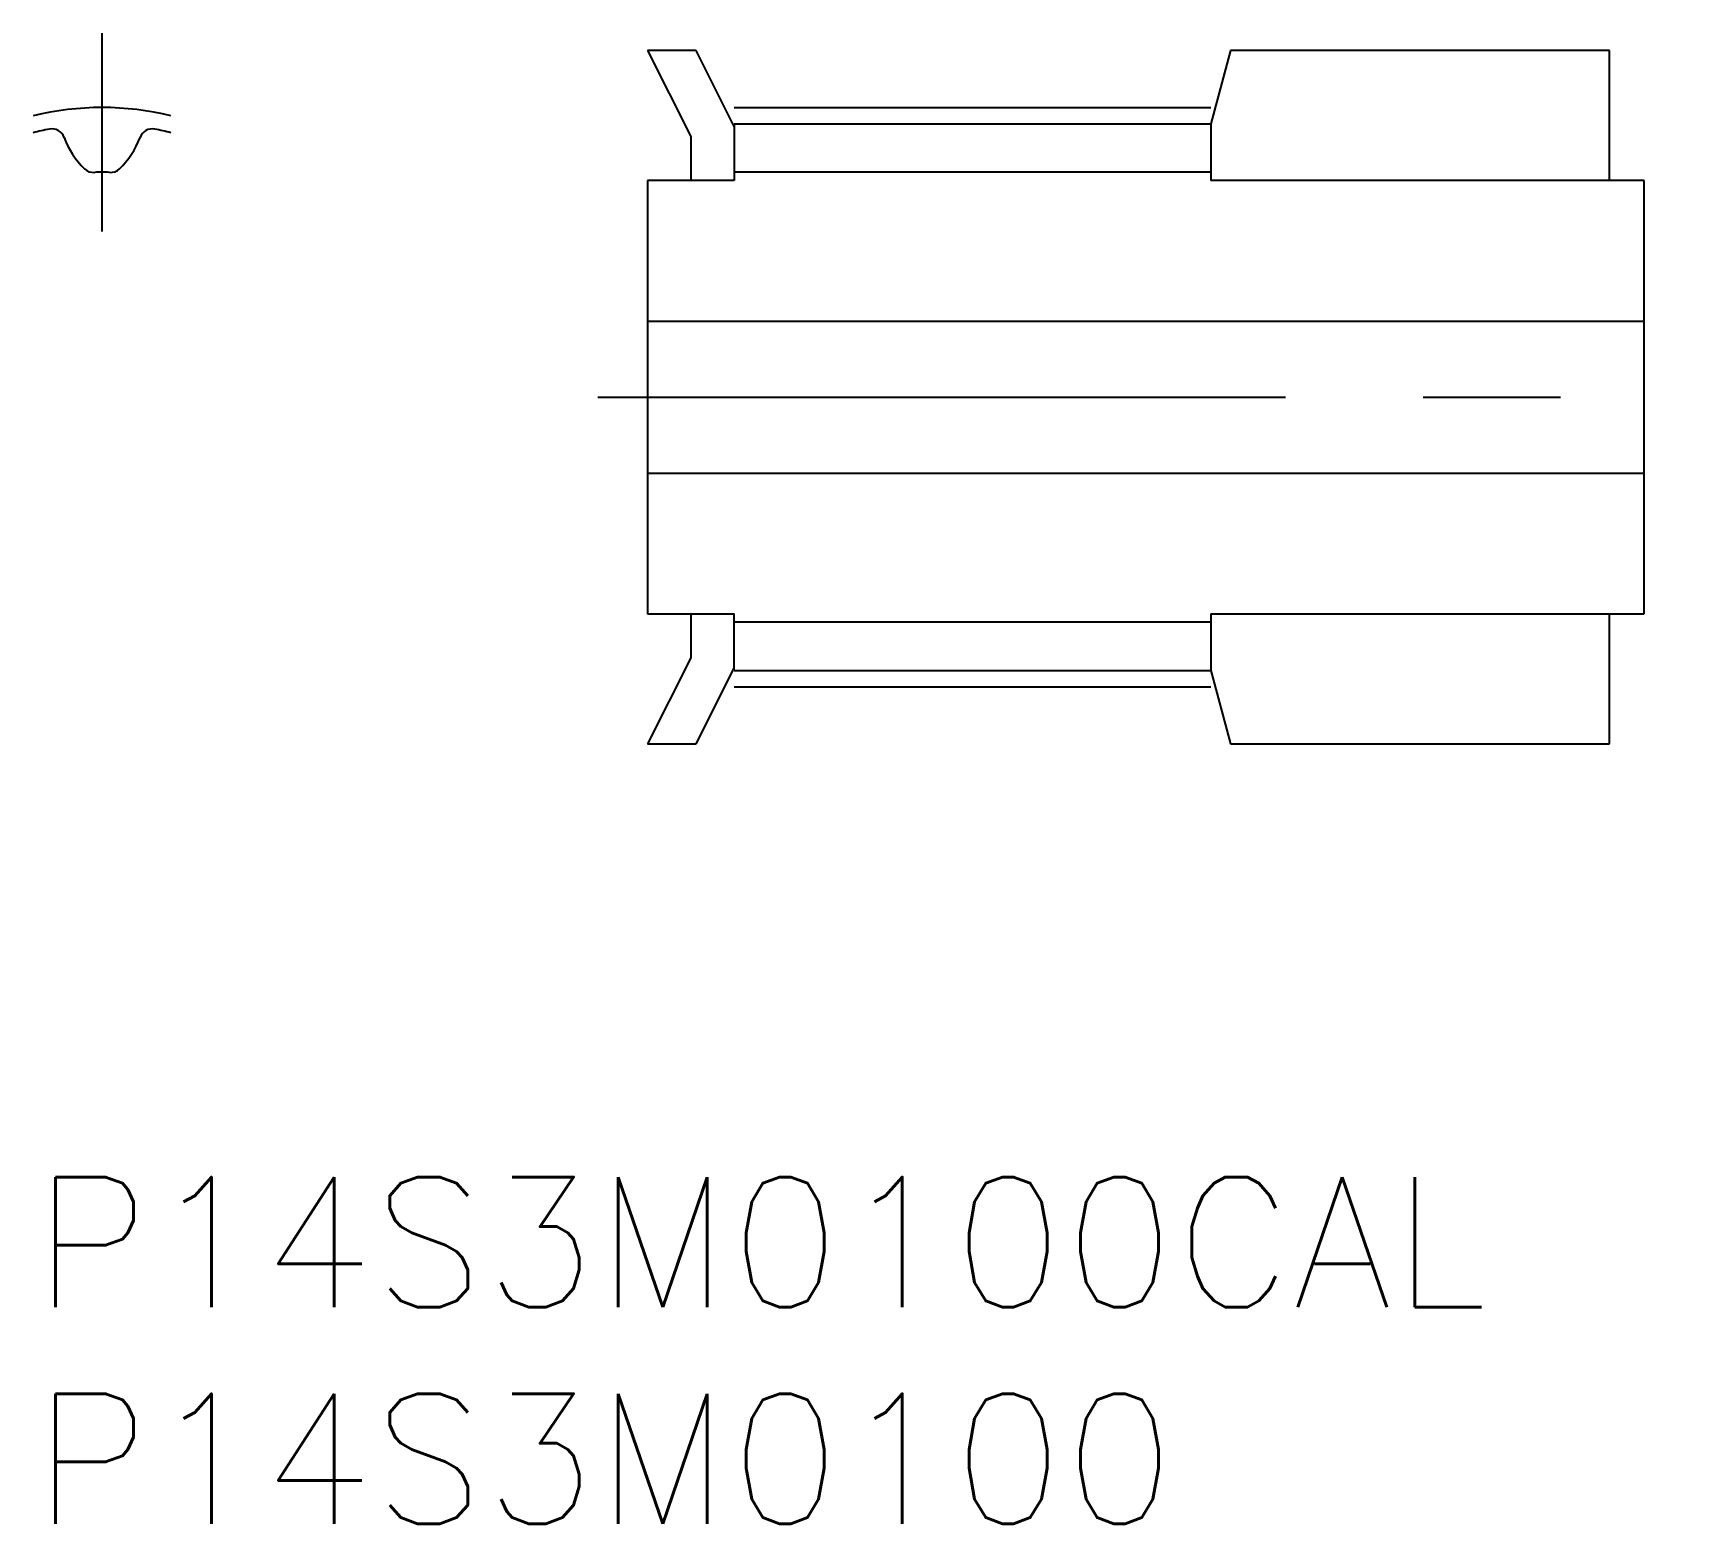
# Model space of a CAD drawing. Extents: x 0 to 38.3, y -8 to 26.4.
import ezdxf

# ---------------------------------------------------------------- set-up
doc = ezdxf.new("R2010")
doc.units = 0
doc.header["$LTSCALE"] = 0.5
doc.linetypes.add('CENTER', pattern=[50.8, 31.75, -6.35, 6.35, -6.35])
for name, color, linetype in [('MSM_CENTER', 1, 'CENTER'), ('MSM_CONTINUOUS', 7, 'CONTINUOUS'), ('MSM_PART_NUMBER', 7, 'CONTINUOUS')]:
    doc.layers.add(name, color=color, linetype=linetype)
doc.styles.get("Standard").update_dxf_attribs({"font": 'txt.shx', "height": 1, "bigfont": 'bigfont.shx'})

# ---------------------------------------------------------------- blocks, each defined once
blk = doc.blocks.new('*U22')
at = {"layer": 'MSM_PART_NUMBER'}
blk.add_text('P14S3M0100CAL', height=3, dxfattribs=at).set_placement((0, -3))
blk = doc.blocks.new('*U23')
at = {"layer": 'MSM_PART_NUMBER'}
blk.add_text('P14S3M0100', height=3, dxfattribs=at).set_placement((0, -8))

msp = doc.modelspace()

# ---------------------------------------------------------------- linework, layer by layer
at = {"layer": 'MSM_CENTER'}
for p, q in [((1.589, 21.827), (1.589, 26.4)), ((16.179, 24.685), (27.179, 24.685)), ((13.03, 18), (38.328, 18)), ((16.179, 11.315), (27.179, 11.315))]:
    msp.add_line(p, q, dxfattribs=at)
msp.add_arc((1.589, 18), 6.685, 76.2458, 103.7542, dxfattribs=at)
at = {"layer": 'MSM_CONTINUOUS'}
for p, q in [((15.298, 26), (14.179, 26)), ((14.179, 26), (15.179, 24.013)), ((16.179, 24.25), (15.298, 26)), ((27.633, 26), (27.179, 24.305)), ((36.379, 26), (27.633, 26)), ((36.379, 23), (36.379, 26)), ((16.179, 24.305), (16.179, 23)), ((16.179, 24.305), (27.179, 24.305)), ((27.179, 24.305), (27.179, 23)), ((15.179, 24.013), (15.179, 23)), ((14.179, 23), (14.179, 13)), ((16.179, 23), (14.179, 23)), ((27.179, 23.194), (16.179, 23.194)), ((37.179, 23), (27.179, 23)), ((37.179, 13), (37.179, 23)), ((37.179, 19.75), (14.179, 19.75)), ((14.179, 16.25), (37.179, 16.25)), ((14.179, 13), (16.179, 13)), ((15.179, 13), (15.179, 11.987)), ((16.179, 11.695), (16.179, 13)), ((27.179, 12.806), (16.179, 12.806)), ((27.179, 13), (27.179, 11.695)), ((27.179, 13), (37.179, 13)), ((36.379, 10), (36.379, 13)), ((15.179, 11.987), (14.179, 10)), ((15.298, 10), (16.179, 11.75)), ((16.179, 11.695), (27.179, 11.695)), ((27.179, 11.695), (27.633, 10)), ((14.179, 10), (15.298, 10)), ((27.633, 10), (36.379, 10))]:
    msp.add_line(p, q, dxfattribs=at)
for centre, radius, start, end in [((1.589, 18), 6.305, 101.1133, 104.601), ((0.432, 23.892), 0.3, 20.3894, 101.1133), ((2.747, 23.892), 0.3, 78.8867, 159.6106), ((1.589, 18), 6.305, 75.399, 78.8867), ((2.564, 24.685), 1.975, 200.3894, 225.6808), ((0.614, 24.685), 1.975, 314.3192, 339.6106), ((1.394, 23.487), 0.3, 225.6808, 274.9233), ((1.589, 21.22), 1.975, 85.0767, 94.9233), ((1.785, 23.487), 0.3, 265.0767, 314.3192)]:
    msp.add_arc(centre, radius, start, end, dxfattribs=at)

# ---------------------------------------------------------------- block references
for name in ['*U22', '*U23']:
    msp.add_blockref(name, (0, 0), dxfattribs=at)

doc.saveas('drawing.dxf')
